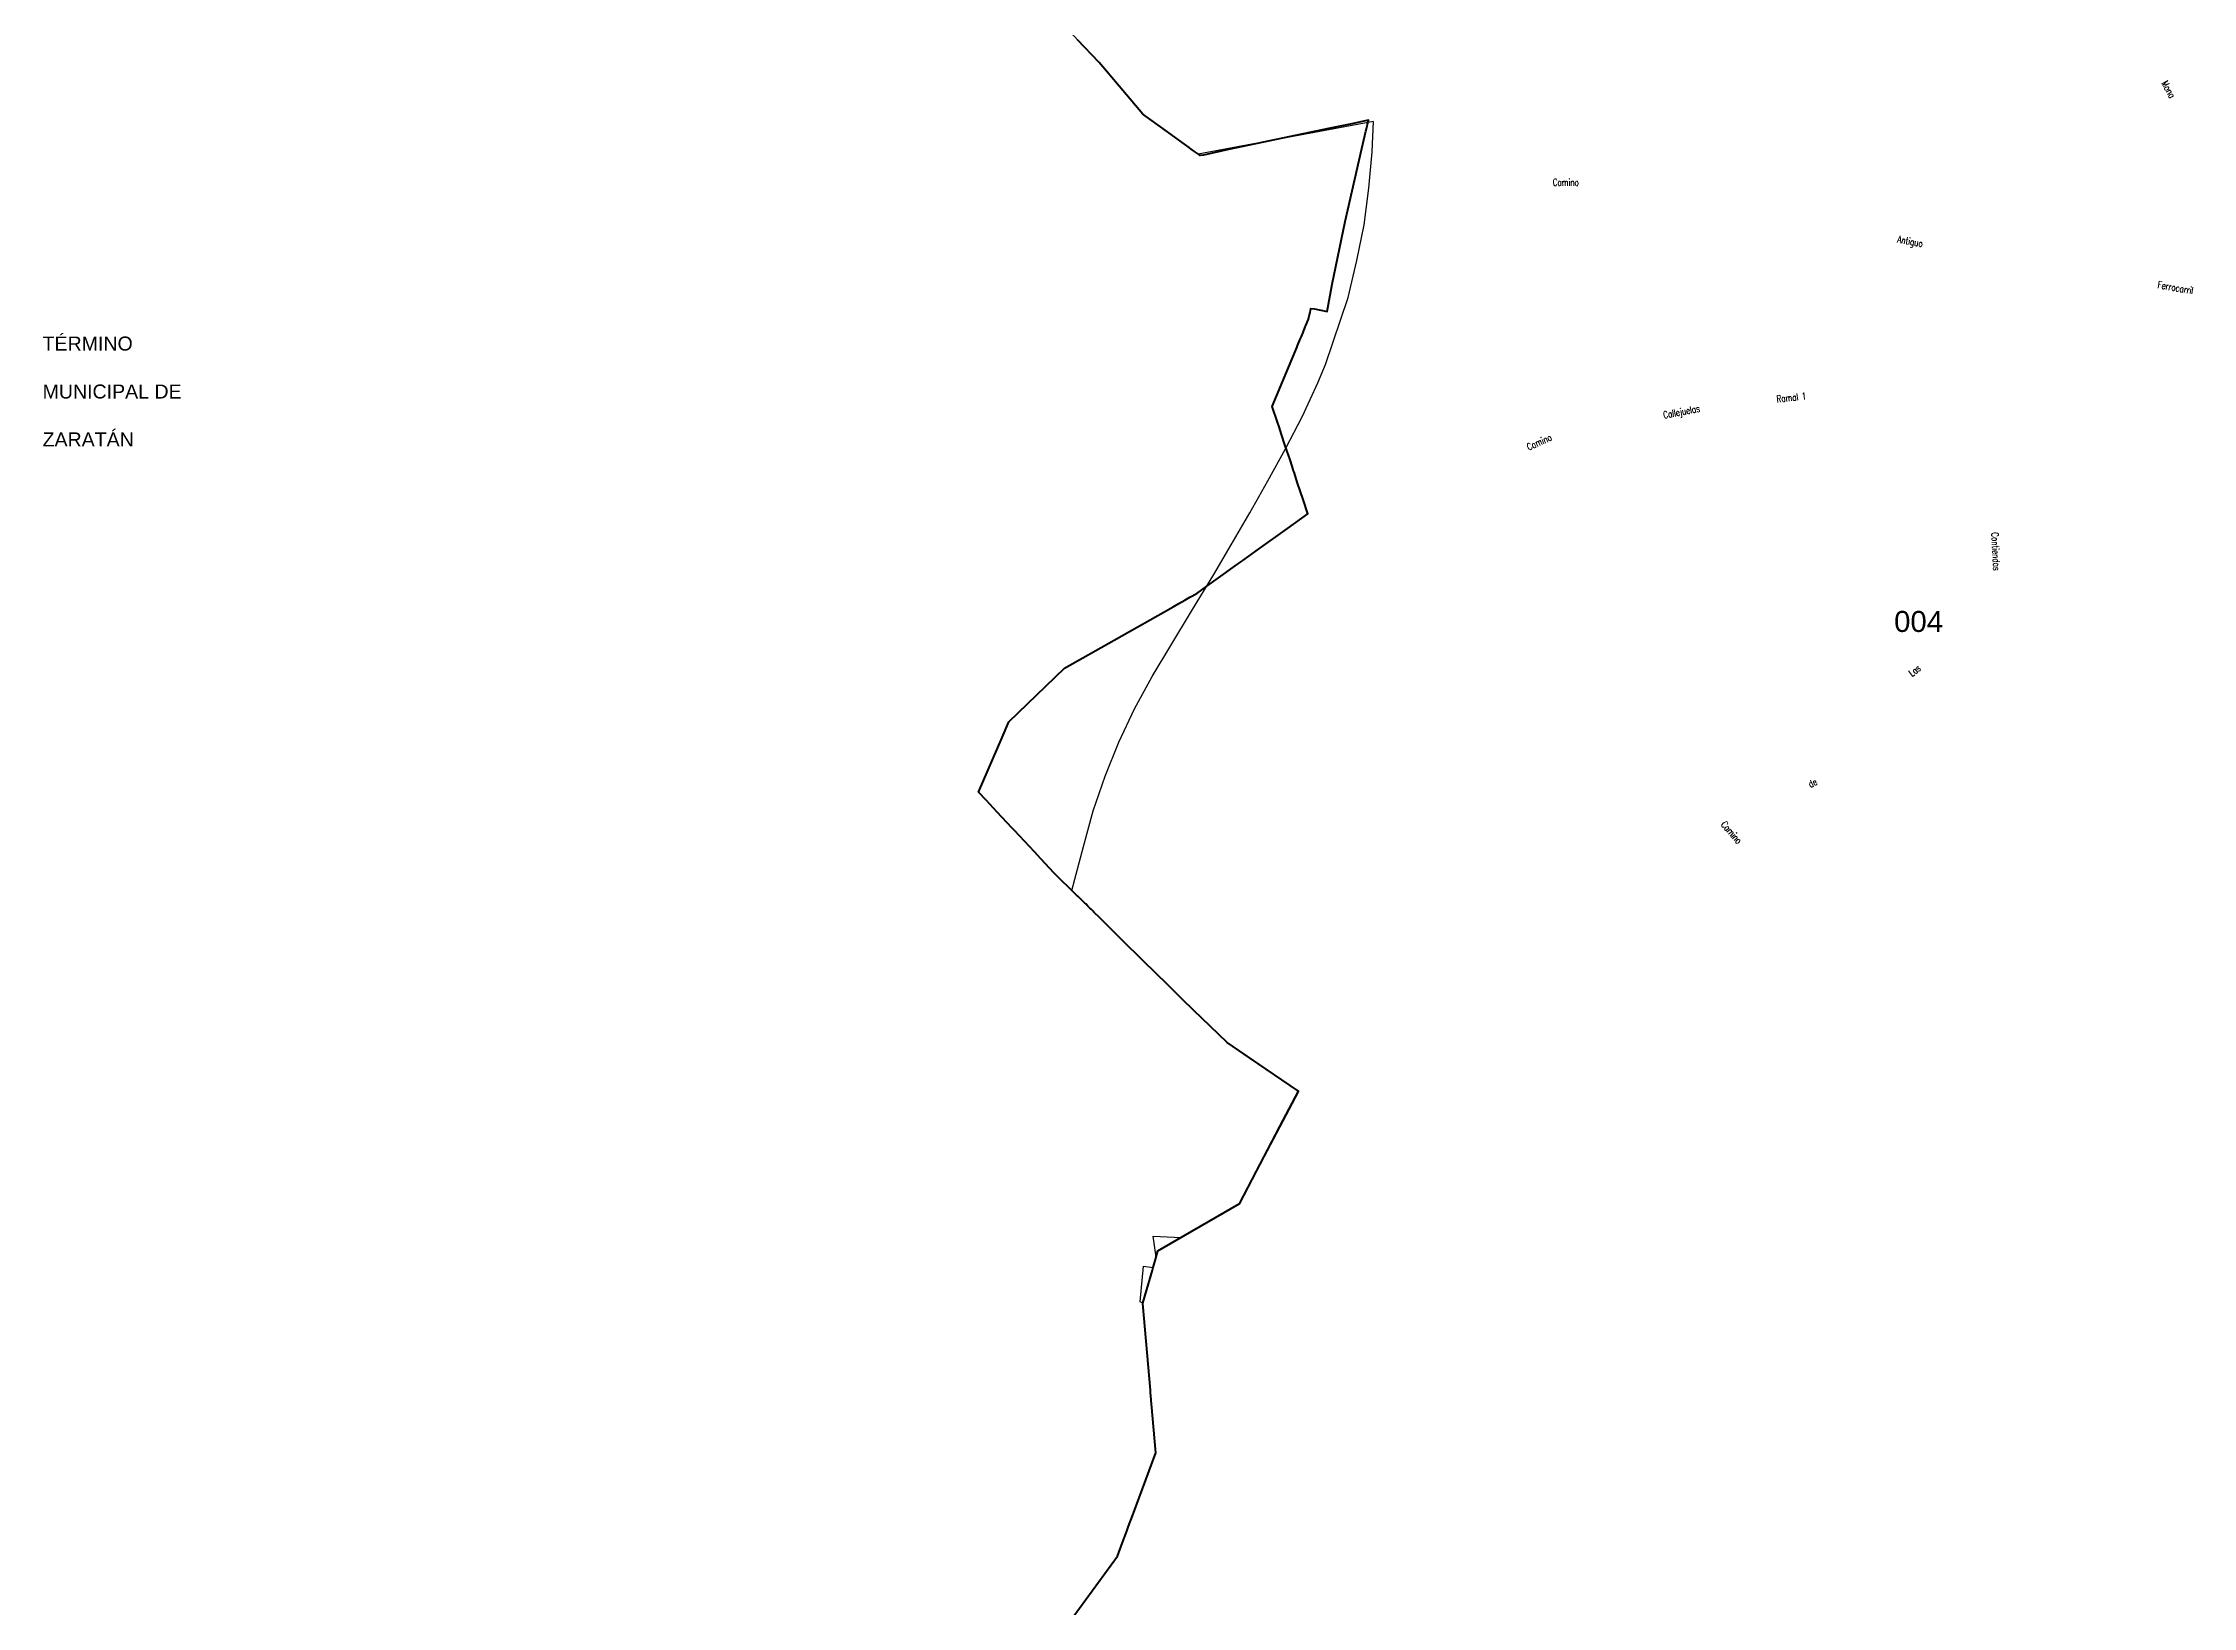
# Model space of a CAD drawing. Header units: metres. Extents: x 339638 to 364279, y 4598373 to 4630956.
# Drawn here: x 351538 to 354611, y 4611784 to 4614021 of the extents above; entities that cross this region are included whole.
import ezdxf
from ezdxf.enums import TextEntityAlignment as Align

# ---------------------------------------------------------------- set-up
doc = ezdxf.new("R2010")
doc.units = ezdxf.units.M
for name, color, linetype, lineweight in [('caminos', 1, 'Continuous', 0), ('poligonos_rusticos', 42, 'Continuous', 40), ('termino', 6, 'Continuous', 25), ('terminos_txt', 7, 'Continuous', 0)]:
    doc.layers.add(name, color=color, linetype=linetype, lineweight=lineweight)
doc.layers.add('poligonos_rustico_txt', color=7, linetype='Continuous')
doc.styles.add('Arial', font='arial.ttf')
doc.styles.add('caminos', font='simplex.shx', dxfattribs={"width": 0.75})
doc.styles.add('resto', font='arial.ttf')

msp = doc.modelspace()

# ---------------------------------------------------------------- linework, layer by layer
at = {"layer": 'poligonos_rusticos'}
msp.add_lwpolyline([(353009.9, 4611770.4), (353073.3, 4611857), (353080.5, 4611876.4), (353086.6, 4611893), (353089.2, 4611899.9), (353094.7, 4611914.8), (353127.9, 4612004.8), (353120.5, 4612091.1), (353120.3, 4612094.4), (353109.6, 4612218.2), (353109.6, 4612218.9), (353123.2, 4612266.1), (353124.3, 4612269.8), (353127.6, 4612281.3), (353131.2, 4612293.8), (353158, 4612309.2), (353247.3, 4612360.7), (353247.9, 4612361), (353272.2, 4612407.5), (353299.2, 4612459.4), (353301.3, 4612463.3), (353331.8, 4612521.9), (353262.2, 4612569.6), (353230.2, 4612591.5), (353181.8, 4612637.8), (353165.6, 4612653.7), (353148.1, 4612671), (353140.8, 4612678.2), (353131.6, 4612687.3), (353082.5, 4612735.7), (353049.9, 4612767.9), (353048, 4612769.8), (353039.6, 4612778.1), (353038.4, 4612779.3), (353037.5, 4612780.1), (353035.6, 4612782), (353033.8, 4612783.8), (353033.5, 4612784.1), (353031.1, 4612786.4), (353027.9, 4612789.6), (353026.7, 4612790.9), (353020.9, 4612796.5), (353019.8, 4612797.6), (353017.2, 4612800.2), (353014.9, 4612802.4), (352983, 4612833.9), (352963.9, 4612854.4), (352954.8, 4612864.1), (352925.9, 4612894.9), (352922.5, 4612898.6), (352901.4, 4612921.1), (352885.6, 4612938), (352875.3, 4612949), (352874.6, 4612949.7), (352908.3, 4613027.5), (352918.2, 4613050.2), (352997.6, 4613126.7), (353068.8, 4613167), (353152.8, 4613214.5), (353160.9, 4613219.1), (353169.5, 4613223.9), (353176.9, 4613228.1), (353186.6, 4613233.6), (353201.2, 4613244.1), (353211, 4613251.1), (353224.6, 4613260.9), (353238.4, 4613270.7), (353249.4, 4613278.7), (353252.6, 4613281), (353275, 4613297), (353316.4, 4613326.7), (353345.4, 4613347.5), (353338.6, 4613367.9), (353330.8, 4613391.5), (353325.7, 4613406.9), (353325, 4613409.1), (353322.8, 4613415.7), (353319.9, 4613424.6), (353313.2, 4613444.7), (353307.3, 4613462.5), (353304.7, 4613470.3), (353301.5, 4613480), (353294.5, 4613501.1), (353330, 4613586.4), (353330.2, 4613586.9), (353332.1, 4613591.5), (353334.8, 4613598), (353336.2, 4613601.3), (353338.5, 4613606.9), (353341.8, 4613614.9), (353342.6, 4613616.8), (353346.3, 4613625.8), (353347.4, 4613630.6), (353348.5, 4613635.2), (353349.8, 4613641.2), (353354.7, 4613640.5), (353372.8, 4613637), (353380.2, 4613675.8), (353398.5, 4613765.7), (353422.5, 4613869.8), (353428.4, 4613894.8), (353428.7, 4613896), (353432, 4613910.2), (353429.9, 4613909.8), (353412.6, 4613906.2), (353406.1, 4613904.8), (353377.4, 4613898.8), (353232, 4613868.3), (353196.2, 4613860.6), (353191.5, 4613859.8), (353189.1, 4613861.6), (353179.3, 4613868.6), (353175.6, 4613871.3), (353169.1, 4613876), (353141.4, 4613895.9), (353109.4, 4613919), (353047.2, 4613992.7), (353016.1, 4614025.5)], dxfattribs=at)
at = {"layer": 'termino'}
msp.add_lwpolyline([(353009.9, 4611770.4), (353073.3, 4611857), (353127.9, 4612004.8), (353109.6, 4612218.9), (353105.9, 4612220.8), (353110.7, 4612271.8), (353124.3, 4612269.8), (353128.5, 4612284.5), (353124.5, 4612314.6), (353164.5, 4612312.9), (353247.9, 4612361), (353332.4, 4612521.6), (353230.2, 4612591.5), (353181.8, 4612637.8), (353008.3, 4612808.9), (353024.9, 4612872), (353038.7, 4612922.6), (353055.6, 4612972.3), (353075.3, 4613021.1), (353097.7, 4613068.8), (353122.8, 4613114.9), (353149.4, 4613159.4), (353179.1, 4613208.1), (353210.9, 4613260.7), (353235.9, 4613303.4), (353262.3, 4613348.9), (353288.1, 4613394.5), (353313.5, 4613440.5), (353337.8, 4613487), (353359.8, 4613534.7), (353370.6, 4613560.9), (353402.8, 4613657), (353415.6, 4613709.7), (353425.7, 4613760.9), (353432.8, 4613813), (353437.2, 4613865.3), (353439, 4613908.4), (353188.7, 4613861.9), (353109.4, 4613919), (353047.2, 4613992.7), (352962.8, 4614081.6)], dxfattribs=at)

# ---------------------------------------------------------------- texts
at = {"layer": 'caminos', "style": 'caminos', "width": 0.75}
for s, rotation, p in [('Mona', -61.4504, (354562.3, 4613962.2)), ('Camino', 0.3011, (353695.5, 4613813.5)), ('Antiguo', -10.7906, (354186.9, 4613732.7)), ('Ferrocarril', -9.6955, (354558.9, 4613667.4)), ('Ramal 1', 6.0689, (354016.1, 4613503.7)), ('Callejuelas', 10.7262, (353854.9, 4613480.8)), ('Camino', 24.2411, (353662.4, 4613435.2)), ('Contiendas', -86.9822, (354319.3, 4613320.7)), ('Las', 38.5684, (354211, 4613111.8)), ('de', 27.002, (354065.2, 4612952.9)), ('Camino', -49.3806, (353932.8, 4612900.9))]:
    msp.add_text(s, height=10, rotation=rotation, dxfattribs=at).set_placement(p, align=Align.BOTTOM_LEFT)
at = {"layer": 'poligonos_rustico_txt', "style": 'Arial'}
msp.add_text('004', height=30, dxfattribs=at).set_placement((354218.3, 4613169.6), align=Align.BOTTOM_CENTER)
at = {"layer": 'terminos_txt', "style": 'resto'}
for s, p in [('TÉRMINO', (351537, 4613581)), ('MUNICIPAL DE', (351537, 4613512.4)), ('ZARATÁN', (351537, 4613443.9))]:
    msp.add_text(s, height=20, dxfattribs=at).set_placement(p)

doc.saveas('drawing.dxf')
